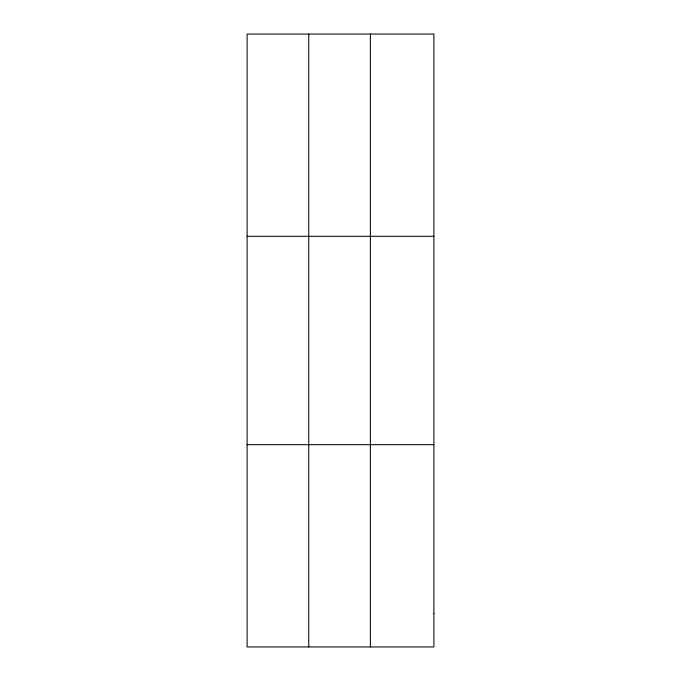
<?xml version="1.0" encoding="UTF-8"?>
<svg xmlns="http://www.w3.org/2000/svg" width="681" height="681" viewBox="0 0 681 681"><rect width="100%" height="100%" fill="white"/><g stroke="black" fill="none" stroke-linecap="round" stroke-linejoin="round"><path stroke-width="1.02" d="M308.748 646.95L308.748 34.05M370.387 646.95L370.387 34.05M247.109 236.307L433.891 236.307M247.109 444.693L433.891 444.693M433.891 613.24L433.891 646.95L247.109 646.95L247.109 34.05L433.891 34.05L433.891 613.24"/></g></svg>
